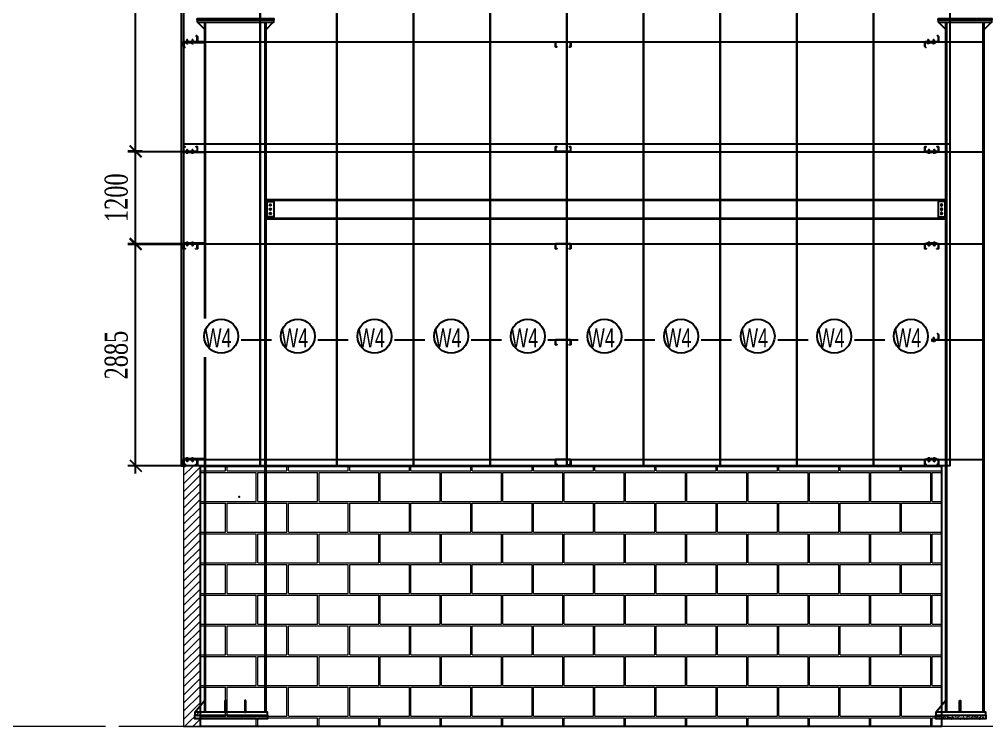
# Model space of a CAD drawing. Header units: inches. Extents: x 315041 to 662841, y -45540 to -35018.
# Drawn here: x 332056.2 to 332182.4, y -38595.2 to -38502.9 of the extents above; entities that cross this region are included whole.
import ezdxf

# ---------------------------------------------------------------- set-up
doc = ezdxf.new("R2010")
doc.units = ezdxf.units.IN
doc.header["$MEASUREMENT"] = 0
doc.linetypes.add('CENTER', pattern=[2, 1.25, -0.25, 0.25, -0.25])
doc.linetypes.add('CENTER2', pattern=[28.575, 19.05, -3.175, 3.175, -3.175])
for name, color, linetype in [('001-TRUC', 252, 'CENTER'), ('2', 2, 'Continuous'), ('251', 251, 'Continuous'), ('3', 3, 'Continuous'), ('5', 5, 'Continuous'), ('6', 6, 'Continuous'), ('7', 7, 'Continuous'), ('8', 8, 'Continuous'), ('9', 9, 'Continuous')]:
    doc.layers.add(name, color=color, linetype=linetype)
doc.layers.add('0_HATCH', color=252, linetype='Continuous', lineweight=9)
doc.styles.add('ST1', font='times.ttf', dxfattribs={"width": 0.7})
doc.styles.add('ST1H', font='vnshxh.shx', dxfattribs={"width": 0.7})
doc.dimstyles.new('100', dxfattribs={"dimtxt": 3, "dimasz": 1.5, "dimexe": 1, "dimexo": 0, "dimgap": 1, "dimtad": 1, "dimdec": 0, "dimlfac": 100, "dimzin": 0, "dimdsep": 46, "dimtxsty": 'ST1', "dimblk": 'OBLIQUE', "dimcen": 1, "dimdle": 1, "dimclrd": 8, "dimclre": 8, "dimclrt": 3, "dimadec": 0, "dimazin": 0, "dimtfac": 1, "dimtdec": 0, "dimtix": 1, "dimtmove": 1, "dimatfit": 3, "dimfxl": 0, "dimtfill": 1, "dimtolj": 1, "dimtzin": 0, "dimlwd": -1, "dimlwe": -1, "dimarcsym": 1})

# ---------------------------------------------------------------- blocks, each defined once
blk = doc.blocks.new('A$C2C995D6F')
at = {"layer": '7'}
for p, q in [((0.25, 0.13), (0, 0.13)), ((0.13, 0.25), (0.13, 0))]:
    blk.add_line(p, q, dxfattribs=at)
blk.add_circle((0.13, 0.13), 0.0917, dxfattribs=at)
blk = doc.blocks.new('A$C6A7930B6')
at = {"layer": '2'}
h = blk.add_hatch(dxfattribs=at)
h.set_pattern_fill('ANSI31', color=256, scale=0.125, angle=-90, style=0)
h.set_pattern_definition([(315, (3303.04439, 11524.56439), (0.011048543456, 0.011048543456), [])])
h.paths.add_polyline_path([(1.5, 1.19), (1.5, 0.62), (0.02, 0.62), (0.02, 0.12), (0.13, 0.01), (0.12, 0), (0, 0.12), (0, 0.63), (1.48, 0.63), (1.48, 1.18), (1.37, 1.29), (1.38, 1.3)])
at = {"layer": '251'}
h = blk.add_hatch(color=256, dxfattribs=at)
h.paths.add_polyline_path([(0.31, 0.67), (0.31, 0.67, 0.192582), (0.33, 0.68, 0.192582), (0.35, 0.67)])
h.paths.add_polyline_path([(0.4, 0.67, 0.192582), (0.42, 0.68, 0.192582), (0.44, 0.67)])
h = blk.add_hatch(color=256, dxfattribs=at)
h.paths.add_polyline_path([(0.31, 0.45), (0.31, 0.45, 0.192582), (0.33, 0.46, 0.192582), (0.35, 0.45)])
h.paths.add_polyline_path([(0.4, 0.45, 0.192582), (0.42, 0.46, 0.192582), (0.44, 0.45)])
h = blk.add_hatch(color=256, dxfattribs=at)
h.paths.add_polyline_path([(0.9, 0.67), (0.89, 0.67, 0.192582), (0.92, 0.68, 0.192582), (0.94, 0.67)])
h.paths.add_polyline_path([(0.98, 0.67, 0.192582), (1, 0.68, 0.192582), (1.02, 0.67)])
h = blk.add_hatch(color=256, dxfattribs=at)
h.paths.add_polyline_path([(0.9, 0.45), (0.89, 0.45, 0.192582), (0.92, 0.46, 0.192582), (0.94, 0.45)])
h.paths.add_polyline_path([(0.98, 0.45, 0.192582), (1, 0.46, 0.192582), (1.02, 0.45)])
at = {"layer": '9', "linetype": 'Continuous'}
h = blk.add_hatch(dxfattribs=at)
h.set_pattern_fill('ANSI31', color=250, scale=0.25, angle=-90, style=0)
h.set_pattern_definition([(315, (3302.900187, 11527.014995), (0.02209708691, 0.02209708691), [])])
h.paths.add_polyline_path([(2.29, 0.55), (2.29, 0.62), (0.13, 0.62), (0.13, 0.55)])
at = {"layer": '2'}
blk.add_lwpolyline([(1.5, 1.19), (1.5, 0.62), (0.02, 0.62), (0.02, 0.12), (0.13, 0.01), (0.12, 0), (0, 0.12), (0, 0.63), (1.48, 0.63), (1.48, 1.18), (1.37, 1.29), (1.38, 1.3)], close=True, dxfattribs=at)
at = {"layer": '5', "linetype": 'CENTER2', "ltscale": 0.2}
for p, q in [((0.38, 0.44), (0.38, 0.86)), ((0.96, 0.44), (0.96, 0.86))]:
    blk.add_line(p, q, dxfattribs=at)
at = {"layer": '6'}
blk.add_lwpolyline([(2.29, 0.55), (2.29, 0.62), (0.13, 0.62), (0.13, 0.55), (2.29, 0.55)], dxfattribs=at)
at = {"layer": '8'}
for p, q in [((0.29, 0.68), (0.29, 0.74)), ((0.29, 0.46), (0.29, 0.53)), ((0.44, 0.75), (0.31, 0.75)), ((0.44, 0.67), (0.31, 0.67)), ((0.44, 0.55), (0.31, 0.55)), ((0.44, 0.53), (0.31, 0.53)), ((0.44, 0.45), (0.31, 0.45)), ((0.34, 0.83), (0.33, 0.82)), ((0.33, 0.82), (0.34, 0.82)), ((0.34, 0.77), (0.33, 0.76)), ((0.33, 0.76), (0.33, 0.75)), ((0.33, 0.68), (0.33, 0.74)), ((0.33, 0.68), (0.33, 0.74)), ((0.33, 0.63), (0.33, 0.55)), ((0.33, 0.46), (0.33, 0.53)), ((0.33, 0.46), (0.33, 0.53)), ((0.42, 0.84), (0.34, 0.84)), ((0.34, 0.83), (0.34, 0.84)), ((0.34, 0.83), (0.38, 0.83)), ((0.35, 0.76), (0.42, 0.77)), ((0.43, 0.76), (0.35, 0.76)), ((0.38, 0.84), (0.38, 0.83)), ((0.38, 0.83), (0.38, 0.84)), ((0.42, 0.84), (0.42, 0.83)), ((0.42, 0.83), (0.42, 0.83)), ((0.42, 0.78), (0.43, 0.77)), ((0.42, 0.77), (0.43, 0.76)), ((0.43, 0.77), (0.42, 0.77)), ((0.42, 0.68), (0.42, 0.74)), ((0.42, 0.46), (0.42, 0.53)), ((0.43, 0.76), (0.43, 0.75)), ((0.43, 0.63), (0.43, 0.55)), ((0.46, 0.68), (0.46, 0.74)), ((0.46, 0.46), (0.46, 0.53)), ((0.87, 0.68), (0.87, 0.74)), ((0.87, 0.46), (0.87, 0.53)), ((1.02, 0.75), (0.89, 0.75)), ((1.02, 0.53), (0.89, 0.53)), ((1.02, 0.67), (0.9, 0.67)), ((1.02, 0.55), (0.9, 0.55)), ((1.02, 0.45), (0.9, 0.45)), ((0.92, 0.83), (0.91, 0.82)), ((0.91, 0.82), (0.92, 0.82)), ((0.92, 0.77), (0.91, 0.76)), ((0.91, 0.76), (0.91, 0.75)), ((0.91, 0.63), (0.91, 0.55)), ((1, 0.84), (0.92, 0.84)), ((0.92, 0.83), (0.92, 0.84)), ((0.92, 0.83), (0.96, 0.83)), ((0.92, 0.68), (0.92, 0.74)), ((0.92, 0.68), (0.92, 0.74)), ((0.92, 0.46), (0.92, 0.53)), ((0.92, 0.46), (0.92, 0.53)), ((0.93, 0.76), (1, 0.77)), ((1.01, 0.76), (0.93, 0.76)), ((0.96, 0.84), (0.96, 0.83)), ((0.96, 0.83), (0.96, 0.84)), ((1, 0.84), (1, 0.83)), ((1, 0.83), (1, 0.83)), ((1, 0.78), (1.01, 0.77)), ((1, 0.77), (1.01, 0.76)), ((1.01, 0.77), (1, 0.77)), ((1, 0.68), (1, 0.74)), ((1, 0.46), (1, 0.53)), ((1.01, 0.76), (1.01, 0.75)), ((1.01, 0.63), (1.01, 0.55)), ((1.05, 0.68), (1.05, 0.74)), ((1.05, 0.46), (1.05, 0.53))]:
    blk.add_line(p, q, dxfattribs=at)
for points in [[(0.28, 0.65), (0.28, 0.67), (0.47, 0.67), (0.47, 0.65)], [(0.28, 0.53), (0.28, 0.55), (0.47, 0.55), (0.47, 0.53)], [(0.34, 0.82), (0.33, 0.81), (0.34, 0.8), (0.42, 0.81), (0.43, 0.82), (0.42, 0.83)], [(0.34, 0.8), (0.33, 0.79), (0.34, 0.79), (0.42, 0.8), (0.43, 0.8), (0.42, 0.81)], [(0.34, 0.79), (0.33, 0.78), (0.34, 0.77), (0.42, 0.78), (0.43, 0.79), (0.42, 0.8)], [(0.86, 0.65), (0.86, 0.67), (1.06, 0.67), (1.06, 0.65)], [(0.86, 0.53), (0.86, 0.55), (1.06, 0.55), (1.06, 0.53)], [(0.92, 0.82), (0.91, 0.81), (0.92, 0.8), (1, 0.81), (1.01, 0.82), (1, 0.83)], [(0.92, 0.8), (0.91, 0.79), (0.92, 0.79), (1, 0.8), (1.01, 0.8), (1, 0.81)], [(0.92, 0.79), (0.91, 0.78), (0.92, 0.77), (1, 0.78), (1.01, 0.79), (1, 0.8)]]:
    blk.add_lwpolyline(points, close=True, dxfattribs=at)
for centre, start, end in [((0.31, 0.72), 46.3972, 133.6028), ((0.31, 0.7), 226.3972, 313.6028), ((0.31, 0.5), 46.3972, 133.6028), ((0.31, 0.49), 226.3972, 313.6028), ((0.35, 0.72), 90, 133.6028), ((0.35, 0.7), 226.3972, 270), ((0.35, 0.5), 90, 133.6028), ((0.35, 0.49), 226.3972, 270), ((0.4, 0.72), 46.3972, 90), ((0.4, 0.7), 270, 313.6028), ((0.4, 0.5), 46.3972, 90), ((0.4, 0.49), 270, 313.6028), ((0.44, 0.72), 46.3972, 133.6028), ((0.44, 0.7), 226.3972, 313.6028), ((0.44, 0.5), 46.3972, 133.6028), ((0.44, 0.49), 226.3972, 313.6028), ((0.89, 0.72), 46.3972, 133.6028), ((0.89, 0.7), 226.3972, 313.6028), ((0.89, 0.5), 46.3972, 133.6028), ((0.89, 0.49), 226.3972, 313.6028), ((0.94, 0.72), 90, 133.6028), ((0.94, 0.7), 226.3972, 270), ((0.94, 0.5), 90, 133.6028), ((0.94, 0.49), 226.3972, 270), ((0.98, 0.72), 46.3972, 90), ((0.98, 0.7), 270, 313.6028), ((0.98, 0.5), 46.3972, 90), ((0.98, 0.49), 270, 313.6028), ((1.02, 0.72), 46.3972, 133.6028), ((1.02, 0.7), 226.3972, 313.6028), ((1.02, 0.5), 46.3972, 133.6028), ((1.02, 0.49), 226.3972, 313.6028)]:
    blk.add_arc(centre, 0.0314, start, end, dxfattribs=at)
blk = doc.blocks.new('*U148')
at = {"layer": '251'}
h = blk.add_hatch(color=256, dxfattribs=at)
h.paths.add_polyline_path([(-0.053, -0.04), (-0.053, -0.043, -0.192582), (-0.048, -0.029, -0.192582), (-0.053, -0.014)])
h.paths.add_polyline_path([(-0.053, 0.014, -0.192582), (-0.048, 0.029, -0.192582), (-0.053, 0.043)])
h = blk.add_hatch(color=256, dxfattribs=at)
h.paths.add_polyline_path([(0.067, -0.04), (0.067, -0.043, -0.192582), (0.073, -0.029, -0.192582), (0.067, -0.014)])
h.paths.add_polyline_path([(0.067, 0.014, -0.192582), (0.073, 0.029, -0.192582), (0.067, 0.043)])
at = {"layer": '5', "linetype": 'CENTER2', "ltscale": 0.2}
blk.add_line((-0.077, 0), (0.206, 0), dxfattribs=at)
at = {"layer": '8'}
for p, q in [((-0.053, 0.04), (-0.053, -0.04)), ((-0.048, 0.058), (-0.006, 0.058)), ((-0.048, 0.029), (-0.006, 0.029)), ((0, 0.043), (0, -0.043)), ((0.056, 0.033), (0, 0.033)), ((0.056, -0.066), (0.056, 0.066)), ((0.056, 0.066), (0.067, 0.066)), ((0.067, -0.066), (0.067, 0.066)), ((0.067, 0.04), (0.067, -0.04)), ((0.073, 0.058), (0.115, 0.058)), ((0.073, 0.029), (0.115, 0.029)), ((0.12, 0.043), (0.12, -0.043)), ((0.128, 0.033), (0.12, 0.033)), ((0.132, 0.027), (0.128, 0.033)), ((0.128, 0.033), (0.128, -0.017)), ((0.128, -0.017), (0.132, 0.027)), ((0.138, 0.033), (0.132, 0.027)), ((0.142, 0.027), (0.138, 0.033)), ((0.175, 0.03), (0.172, 0.027)), ((0.18, 0.027), (0.175, 0.03)), ((0.177, -0.027), (0.178, 0)), ((0.18, 0), (0.178, 0)), ((0.178, 0), (0.18, 0)), ((0.18, 0.027), (0.18, -0.027)), ((-0.048, -0.029), (-0.006, -0.029)), ((-0.048, -0.029), (-0.006, -0.029)), ((-0.048, -0.058), (-0.006, -0.058)), ((0.056, -0.033), (0, -0.033)), ((0.056, -0.066), (0.067, -0.066)), ((0.073, -0.029), (0.115, -0.029)), ((0.073, -0.029), (0.115, -0.029)), ((0.073, -0.058), (0.115, -0.058)), ((0.131, -0.033), (0.12, -0.033)), ((0.137, -0.027), (0.131, -0.033)), ((0.171, -0.033), (0.167, -0.027)), ((0.177, -0.027), (0.171, -0.033)), ((0.177, -0.027), (0.18, -0.027))]:
    blk.add_line(p, q, dxfattribs=at)
for points in [[(0.147, -0.027), (0.141, -0.033), (0.137, -0.027), (0.142, 0.027), (0.148, 0.033), (0.152, 0.027)], [(0.157, -0.027), (0.151, -0.033), (0.147, -0.027), (0.152, 0.027), (0.158, 0.033), (0.162, 0.027)], [(0.167, -0.027), (0.161, -0.033), (0.157, -0.027), (0.162, 0.027), (0.168, 0.033), (0.172, 0.027)]]:
    blk.add_lwpolyline(points, close=True, dxfattribs=at)
for centre, start, end in [((-0.032, 0.043), 136.39718, 223.60282), ((-0.032, 0.014), 136.39718, 180), ((-0.021, 0.043), 316.39718, 43.60282), ((-0.021, 0.014), 0, 43.60282), ((0.088, 0.043), 136.39718, 223.60282), ((0.088, 0.014), 136.39718, 180), ((0.099, 0.043), 316.39718, 43.60282), ((0.099, 0.014), 0, 43.60282), ((-0.032, -0.014), 180, 223.60282), ((-0.032, -0.043), 136.39718, 223.60282), ((-0.021, -0.014), 316.39718, 0), ((-0.021, -0.043), 316.39718, 43.60282), ((0.088, -0.014), 180, 223.60282), ((0.088, -0.043), 136.39718, 223.60282), ((0.099, -0.014), 316.39718, 0), ((0.099, -0.043), 316.39718, 43.60282)]:
    blk.add_arc(centre, 0.0209, start, end, dxfattribs=at)
blk = doc.blocks.new('*U149')
at = {"layer": '251'}
h = blk.add_hatch(color=256, dxfattribs=at)
h.paths.add_polyline_path([(-0.053, -0.04), (-0.053, -0.043, -0.192582), (-0.048, -0.029, -0.192582), (-0.053, -0.014)])
h.paths.add_polyline_path([(-0.053, 0.014, -0.192582), (-0.048, 0.029, -0.192582), (-0.053, 0.043)])
h = blk.add_hatch(color=256, dxfattribs=at)
h.paths.add_polyline_path([(0.067, -0.04), (0.067, -0.043, -0.192582), (0.073, -0.029, -0.192582), (0.067, -0.014)])
h.paths.add_polyline_path([(0.067, 0.014, -0.192582), (0.073, 0.029, -0.192582), (0.067, 0.043)])
at = {"layer": '5', "linetype": 'CENTER2', "ltscale": 0.2}
blk.add_line((-0.077, 0), (0.206, 0), dxfattribs=at)
at = {"layer": '8'}
for p, q in [((-0.053, 0.04), (-0.053, -0.04)), ((-0.048, 0.058), (-0.006, 0.058)), ((-0.048, 0.029), (-0.006, 0.029)), ((0, 0.043), (0, -0.043)), ((0.056, 0.033), (0, 0.033)), ((0.056, -0.066), (0.056, 0.066)), ((0.056, 0.066), (0.067, 0.066)), ((0.067, -0.066), (0.067, 0.066)), ((0.067, 0.04), (0.067, -0.04)), ((0.073, 0.058), (0.115, 0.058)), ((0.073, 0.029), (0.115, 0.029)), ((0.12, 0.043), (0.12, -0.043)), ((0.128, 0.033), (0.12, 0.033)), ((0.132, 0.027), (0.128, 0.033)), ((0.128, 0.033), (0.128, -0.017)), ((0.128, -0.017), (0.132, 0.027)), ((0.138, 0.033), (0.132, 0.027)), ((0.142, 0.027), (0.138, 0.033)), ((0.175, 0.03), (0.172, 0.027)), ((0.18, 0.027), (0.175, 0.03)), ((0.177, -0.027), (0.178, 0)), ((0.18, 0), (0.178, 0)), ((0.178, 0), (0.18, 0)), ((0.18, 0.027), (0.18, -0.027)), ((-0.048, -0.029), (-0.006, -0.029)), ((-0.048, -0.029), (-0.006, -0.029)), ((-0.048, -0.058), (-0.006, -0.058)), ((0.056, -0.033), (0, -0.033)), ((0.056, -0.066), (0.067, -0.066)), ((0.073, -0.029), (0.115, -0.029)), ((0.073, -0.029), (0.115, -0.029)), ((0.073, -0.058), (0.115, -0.058)), ((0.131, -0.033), (0.12, -0.033)), ((0.137, -0.027), (0.131, -0.033)), ((0.171, -0.033), (0.167, -0.027)), ((0.177, -0.027), (0.171, -0.033)), ((0.177, -0.027), (0.18, -0.027))]:
    blk.add_line(p, q, dxfattribs=at)
for points in [[(0.147, -0.027), (0.141, -0.033), (0.137, -0.027), (0.142, 0.027), (0.148, 0.033), (0.152, 0.027)], [(0.157, -0.027), (0.151, -0.033), (0.147, -0.027), (0.152, 0.027), (0.158, 0.033), (0.162, 0.027)], [(0.167, -0.027), (0.161, -0.033), (0.157, -0.027), (0.162, 0.027), (0.168, 0.033), (0.172, 0.027)]]:
    blk.add_lwpolyline(points, close=True, dxfattribs=at)
for centre, start, end in [((-0.032, 0.043), 136.39718, 223.60282), ((-0.032, 0.014), 136.39718, 180), ((-0.021, 0.043), 316.39718, 43.60282), ((-0.021, 0.014), 0, 43.60282), ((0.088, 0.043), 136.39718, 223.60282), ((0.088, 0.014), 136.39718, 180), ((0.099, 0.043), 316.39718, 43.60282), ((0.099, 0.014), 0, 43.60282), ((-0.032, -0.014), 180, 223.60282), ((-0.032, -0.043), 136.39718, 223.60282), ((-0.021, -0.014), 316.39718, 0), ((-0.021, -0.043), 316.39718, 43.60282), ((0.088, -0.014), 180, 223.60282), ((0.088, -0.043), 136.39718, 223.60282), ((0.099, -0.014), 316.39718, 0), ((0.099, -0.043), 316.39718, 43.60282)]:
    blk.add_arc(centre, 0.0209, start, end, dxfattribs=at)
blk = doc.blocks.new('A$C174458B3')
at = {"layer": '2'}
blk.add_lwpolyline([(1.33, 0.02), (1.48, 0.02), (1.48, 0.52), (0.02, 0.52), (0.02, 0.02), (0.17, 0.02), (0.17, 0), (0, 0), (0, 0.54), (1.5, 0.54), (1.5, 0), (1.33, 0), (1.33, 0.02)], dxfattribs=at)
at = {"layer": '5'}
blk.add_lwpolyline([(2.29, 0.54), (2.29, 0.61), (0.13, 0.61), (0.13, 0.54), (2.29, 0.54)], dxfattribs=at)
at = {"layer": '251', "color": 147, "xscale": 1.5, "yscale": 1.5, "zscale": 1.5, "rotation": 270}
for name, p in [('*U149', (0.38, 0.61)), ('*U148', (0.96, 0.61))]:
    blk.add_blockref(name, p, dxfattribs=at)
blk = doc.blocks.new('A$C2426415A')
at = {"layer": '2'}
h = blk.add_hatch(dxfattribs=at)
h.set_pattern_fill('ANSI31', color=256, scale=0.125, angle=-90, style=0)
h.set_pattern_definition([(315, (3303.044389, 11524.564393), (0.011048543456, 0.011048543456), [])])
h.paths.add_polyline_path([(1.5, 1.19), (1.5, 0.62), (0.02, 0.62), (0.02, 0.12), (0.13, 0.01), (0.12, 0), (0, 0.12), (0, 0.63), (1.48, 0.63), (1.48, 1.18), (1.37, 1.29), (1.38, 1.3)])
at = {"layer": '251'}
h = blk.add_hatch(color=256, dxfattribs=at)
h.paths.add_polyline_path([(0.31, 0.67), (0.31, 0.67, 0.192582), (0.33, 0.68, 0.192582), (0.35, 0.67)])
h.paths.add_polyline_path([(0.4, 0.67, 0.192582), (0.42, 0.68, 0.192582), (0.44, 0.67)])
h = blk.add_hatch(color=256, dxfattribs=at)
h.paths.add_polyline_path([(0.31, 0.45), (0.31, 0.45, 0.192582), (0.33, 0.46, 0.192582), (0.35, 0.45)])
h.paths.add_polyline_path([(0.4, 0.45, 0.192582), (0.42, 0.46, 0.192582), (0.44, 0.45)])
h = blk.add_hatch(color=256, dxfattribs=at)
h.paths.add_polyline_path([(0.9, 0.67), (0.89, 0.67, 0.192582), (0.92, 0.68, 0.192582), (0.94, 0.67)])
h.paths.add_polyline_path([(0.98, 0.67, 0.192582), (1, 0.68, 0.192582), (1.02, 0.67)])
h = blk.add_hatch(color=256, dxfattribs=at)
h.paths.add_polyline_path([(0.9, 0.45), (0.89, 0.45, 0.192582), (0.92, 0.46, 0.192582), (0.94, 0.45)])
h.paths.add_polyline_path([(0.98, 0.45, 0.192582), (1, 0.46, 0.192582), (1.02, 0.45)])
at = {"layer": '9', "linetype": 'Continuous'}
h = blk.add_hatch(dxfattribs=at)
h.set_pattern_fill('ANSI31', color=250, scale=0.25, angle=-90, style=0)
h.set_pattern_definition([(315, (3302.900186, 11527.014998), (0.02209708691, 0.02209708691), [])])
h.paths.add_polyline_path([(1.21, 0.55), (1.21, 0.62), (0.13, 0.62), (0.13, 0.55)])
at = {"layer": '2'}
blk.add_lwpolyline([(1.5, 1.19), (1.5, 0.62), (0.02, 0.62), (0.02, 0.12), (0.13, 0.01), (0.12, 0), (0, 0.12), (0, 0.63), (1.48, 0.63), (1.48, 1.18), (1.37, 1.29), (1.38, 1.3)], close=True, dxfattribs=at)
at = {"layer": '5', "linetype": 'CENTER2', "ltscale": 0.2}
for p, q in [((0.38, 0.44), (0.38, 0.86)), ((0.96, 0.44), (0.96, 0.86))]:
    blk.add_line(p, q, dxfattribs=at)
at = {"layer": '6'}
blk.add_lwpolyline([(1.21, 0.55), (1.21, 0.62), (0.13, 0.62), (0.13, 0.55), (1.21, 0.55)], dxfattribs=at)
at = {"layer": '8'}
for p, q in [((0.29, 0.68), (0.29, 0.74)), ((0.29, 0.46), (0.29, 0.53)), ((0.44, 0.75), (0.31, 0.75)), ((0.44, 0.67), (0.31, 0.67)), ((0.44, 0.55), (0.31, 0.55)), ((0.44, 0.53), (0.31, 0.53)), ((0.44, 0.45), (0.31, 0.45)), ((0.34, 0.83), (0.33, 0.82)), ((0.33, 0.82), (0.34, 0.82)), ((0.34, 0.77), (0.33, 0.76)), ((0.33, 0.76), (0.33, 0.75)), ((0.33, 0.68), (0.33, 0.74)), ((0.33, 0.68), (0.33, 0.74)), ((0.33, 0.63), (0.33, 0.55)), ((0.33, 0.46), (0.33, 0.53)), ((0.33, 0.46), (0.33, 0.53)), ((0.42, 0.84), (0.34, 0.84)), ((0.34, 0.83), (0.34, 0.84)), ((0.34, 0.83), (0.38, 0.83)), ((0.35, 0.76), (0.42, 0.77)), ((0.43, 0.76), (0.35, 0.76)), ((0.38, 0.84), (0.38, 0.83)), ((0.38, 0.83), (0.38, 0.84)), ((0.42, 0.84), (0.42, 0.83)), ((0.42, 0.83), (0.42, 0.83)), ((0.42, 0.78), (0.43, 0.77)), ((0.42, 0.77), (0.43, 0.76)), ((0.43, 0.77), (0.42, 0.77)), ((0.42, 0.68), (0.42, 0.74)), ((0.42, 0.46), (0.42, 0.53)), ((0.43, 0.76), (0.43, 0.75)), ((0.43, 0.63), (0.43, 0.55)), ((0.46, 0.68), (0.46, 0.74)), ((0.46, 0.46), (0.46, 0.53)), ((0.87, 0.68), (0.87, 0.74)), ((0.87, 0.46), (0.87, 0.53)), ((1.02, 0.75), (0.89, 0.75)), ((1.02, 0.53), (0.89, 0.53)), ((1.02, 0.67), (0.9, 0.67)), ((1.02, 0.55), (0.9, 0.55)), ((1.02, 0.45), (0.9, 0.45)), ((0.92, 0.83), (0.91, 0.82)), ((0.91, 0.82), (0.92, 0.82)), ((0.92, 0.77), (0.91, 0.76)), ((0.91, 0.76), (0.91, 0.75)), ((0.91, 0.63), (0.91, 0.55)), ((1, 0.84), (0.92, 0.84)), ((0.92, 0.83), (0.92, 0.84)), ((0.92, 0.83), (0.96, 0.83)), ((0.92, 0.68), (0.92, 0.74)), ((0.92, 0.68), (0.92, 0.74)), ((0.92, 0.46), (0.92, 0.53)), ((0.92, 0.46), (0.92, 0.53)), ((0.93, 0.76), (1, 0.77)), ((1.01, 0.76), (0.93, 0.76)), ((0.96, 0.84), (0.96, 0.83)), ((0.96, 0.83), (0.96, 0.84)), ((1, 0.84), (1, 0.83)), ((1, 0.83), (1, 0.83)), ((1, 0.78), (1.01, 0.77)), ((1, 0.77), (1.01, 0.76)), ((1.01, 0.77), (1, 0.77)), ((1, 0.68), (1, 0.74)), ((1, 0.46), (1, 0.53)), ((1.01, 0.76), (1.01, 0.75)), ((1.01, 0.63), (1.01, 0.55)), ((1.05, 0.68), (1.05, 0.74)), ((1.05, 0.46), (1.05, 0.53))]:
    blk.add_line(p, q, dxfattribs=at)
for points in [[(0.28, 0.65), (0.28, 0.67), (0.47, 0.67), (0.47, 0.65)], [(0.28, 0.53), (0.28, 0.55), (0.47, 0.55), (0.47, 0.53)], [(0.34, 0.82), (0.33, 0.81), (0.34, 0.8), (0.42, 0.81), (0.43, 0.82), (0.42, 0.83)], [(0.34, 0.8), (0.33, 0.79), (0.34, 0.79), (0.42, 0.8), (0.43, 0.8), (0.42, 0.81)], [(0.34, 0.79), (0.33, 0.78), (0.34, 0.77), (0.42, 0.78), (0.43, 0.79), (0.42, 0.8)], [(0.86, 0.65), (0.86, 0.67), (1.06, 0.67), (1.06, 0.65)], [(0.86, 0.53), (0.86, 0.55), (1.06, 0.55), (1.06, 0.53)], [(0.92, 0.82), (0.91, 0.81), (0.92, 0.8), (1, 0.81), (1.01, 0.82), (1, 0.83)], [(0.92, 0.8), (0.91, 0.79), (0.92, 0.79), (1, 0.8), (1.01, 0.8), (1, 0.81)], [(0.92, 0.79), (0.91, 0.78), (0.92, 0.77), (1, 0.78), (1.01, 0.79), (1, 0.8)]]:
    blk.add_lwpolyline(points, close=True, dxfattribs=at)
for centre, start, end in [((0.31, 0.72), 46.3972, 133.6028), ((0.31, 0.7), 226.3972, 313.6028), ((0.31, 0.5), 46.3972, 133.6028), ((0.31, 0.49), 226.3972, 313.6028), ((0.35, 0.72), 90, 133.6028), ((0.35, 0.7), 226.3972, 270), ((0.35, 0.5), 90, 133.6028), ((0.35, 0.49), 226.3972, 270), ((0.4, 0.72), 46.3972, 90), ((0.4, 0.7), 270, 313.6028), ((0.4, 0.5), 46.3972, 90), ((0.4, 0.49), 270, 313.6028), ((0.44, 0.72), 46.3972, 133.6028), ((0.44, 0.7), 226.3972, 313.6028), ((0.44, 0.5), 46.3972, 133.6028), ((0.44, 0.49), 226.3972, 313.6028), ((0.89, 0.72), 46.3972, 133.6028), ((0.89, 0.7), 226.3972, 313.6028), ((0.89, 0.5), 46.3972, 133.6028), ((0.89, 0.49), 226.3972, 313.6028), ((0.94, 0.72), 90, 133.6028), ((0.94, 0.7), 226.3972, 270), ((0.94, 0.5), 90, 133.6028), ((0.94, 0.49), 226.3972, 270), ((0.98, 0.72), 46.3972, 90), ((0.98, 0.7), 270, 313.6028), ((0.98, 0.5), 46.3972, 90), ((0.98, 0.49), 270, 313.6028), ((1.02, 0.72), 46.3972, 133.6028), ((1.02, 0.7), 226.3972, 313.6028), ((1.02, 0.5), 46.3972, 133.6028), ((1.02, 0.49), 226.3972, 313.6028)]:
    blk.add_arc(centre, 0.0314, start, end, dxfattribs=at)
blk = doc.blocks.new('*U164')
at = {"layer": '251'}
h = blk.add_hatch(color=256, dxfattribs=at)
h.paths.add_polyline_path([(-0.053, -0.04), (-0.053, -0.043, -0.192582), (-0.048, -0.029, -0.192582), (-0.053, -0.014)])
h.paths.add_polyline_path([(-0.053, 0.014, -0.192582), (-0.048, 0.029, -0.192582), (-0.053, 0.043)])
h = blk.add_hatch(color=256, dxfattribs=at)
h.paths.add_polyline_path([(0.067, -0.04), (0.067, -0.043, -0.192582), (0.073, -0.029, -0.192582), (0.067, -0.014)])
h.paths.add_polyline_path([(0.067, 0.014, -0.192582), (0.073, 0.029, -0.192582), (0.067, 0.043)])
at = {"layer": '5', "linetype": 'CENTER2', "ltscale": 0.2}
blk.add_line((-0.077, 0), (0.206, 0), dxfattribs=at)
at = {"layer": '8'}
for p, q in [((-0.053, 0.04), (-0.053, -0.04)), ((-0.048, 0.058), (-0.006, 0.058)), ((-0.048, 0.029), (-0.006, 0.029)), ((0, 0.043), (0, -0.043)), ((0.056, 0.033), (0, 0.033)), ((0.056, -0.066), (0.056, 0.066)), ((0.056, 0.066), (0.067, 0.066)), ((0.067, -0.066), (0.067, 0.066)), ((0.067, 0.04), (0.067, -0.04)), ((0.073, 0.058), (0.115, 0.058)), ((0.073, 0.029), (0.115, 0.029)), ((0.12, 0.043), (0.12, -0.043)), ((0.128, 0.033), (0.12, 0.033)), ((0.132, 0.027), (0.128, 0.033)), ((0.128, 0.033), (0.128, -0.017)), ((0.128, -0.017), (0.132, 0.027)), ((0.138, 0.033), (0.132, 0.027)), ((0.142, 0.027), (0.138, 0.033)), ((0.175, 0.03), (0.172, 0.027)), ((0.18, 0.027), (0.175, 0.03)), ((0.177, -0.027), (0.178, 0)), ((0.18, 0), (0.178, 0)), ((0.178, 0), (0.18, 0)), ((0.18, 0.027), (0.18, -0.027)), ((-0.048, -0.029), (-0.006, -0.029)), ((-0.048, -0.029), (-0.006, -0.029)), ((-0.048, -0.058), (-0.006, -0.058)), ((0.056, -0.033), (0, -0.033)), ((0.056, -0.066), (0.067, -0.066)), ((0.073, -0.029), (0.115, -0.029)), ((0.073, -0.029), (0.115, -0.029)), ((0.073, -0.058), (0.115, -0.058)), ((0.131, -0.033), (0.12, -0.033)), ((0.137, -0.027), (0.131, -0.033)), ((0.171, -0.033), (0.167, -0.027)), ((0.177, -0.027), (0.171, -0.033)), ((0.177, -0.027), (0.18, -0.027))]:
    blk.add_line(p, q, dxfattribs=at)
for points in [[(0.147, -0.027), (0.141, -0.033), (0.137, -0.027), (0.142, 0.027), (0.148, 0.033), (0.152, 0.027)], [(0.157, -0.027), (0.151, -0.033), (0.147, -0.027), (0.152, 0.027), (0.158, 0.033), (0.162, 0.027)], [(0.167, -0.027), (0.161, -0.033), (0.157, -0.027), (0.162, 0.027), (0.168, 0.033), (0.172, 0.027)]]:
    blk.add_lwpolyline(points, close=True, dxfattribs=at)
for centre, start, end in [((-0.032, 0.043), 136.39718, 223.60282), ((-0.032, 0.014), 136.39718, 180), ((-0.021, 0.043), 316.39718, 43.60282), ((-0.021, 0.014), 0, 43.60282), ((0.088, 0.043), 136.39718, 223.60282), ((0.088, 0.014), 136.39718, 180), ((0.099, 0.043), 316.39718, 43.60282), ((0.099, 0.014), 0, 43.60282), ((-0.032, -0.014), 180, 223.60282), ((-0.032, -0.043), 136.39718, 223.60282), ((-0.021, -0.014), 316.39718, 0), ((-0.021, -0.043), 316.39718, 43.60282), ((0.088, -0.014), 180, 223.60282), ((0.088, -0.043), 136.39718, 223.60282), ((0.099, -0.014), 316.39718, 0), ((0.099, -0.043), 316.39718, 43.60282)]:
    blk.add_arc(centre, 0.0209, start, end, dxfattribs=at)
blk = doc.blocks.new('*U165')
at = {"layer": '251'}
h = blk.add_hatch(color=256, dxfattribs=at)
h.paths.add_polyline_path([(-0.053, -0.04), (-0.053, -0.043, -0.192582), (-0.048, -0.029, -0.192582), (-0.053, -0.014)])
h.paths.add_polyline_path([(-0.053, 0.014, -0.192582), (-0.048, 0.029, -0.192582), (-0.053, 0.043)])
h = blk.add_hatch(color=256, dxfattribs=at)
h.paths.add_polyline_path([(0.067, -0.04), (0.067, -0.043, -0.192582), (0.073, -0.029, -0.192582), (0.067, -0.014)])
h.paths.add_polyline_path([(0.067, 0.014, -0.192582), (0.073, 0.029, -0.192582), (0.067, 0.043)])
at = {"layer": '5', "linetype": 'CENTER2', "ltscale": 0.2}
blk.add_line((-0.077, 0), (0.206, 0), dxfattribs=at)
at = {"layer": '8'}
for p, q in [((-0.053, 0.04), (-0.053, -0.04)), ((-0.048, 0.058), (-0.006, 0.058)), ((-0.048, 0.029), (-0.006, 0.029)), ((0, 0.043), (0, -0.043)), ((0.056, 0.033), (0, 0.033)), ((0.056, -0.066), (0.056, 0.066)), ((0.056, 0.066), (0.067, 0.066)), ((0.067, -0.066), (0.067, 0.066)), ((0.067, 0.04), (0.067, -0.04)), ((0.073, 0.058), (0.115, 0.058)), ((0.073, 0.029), (0.115, 0.029)), ((0.12, 0.043), (0.12, -0.043)), ((0.128, 0.033), (0.12, 0.033)), ((0.132, 0.027), (0.128, 0.033)), ((0.128, 0.033), (0.128, -0.017)), ((0.128, -0.017), (0.132, 0.027)), ((0.138, 0.033), (0.132, 0.027)), ((0.142, 0.027), (0.138, 0.033)), ((0.175, 0.03), (0.172, 0.027)), ((0.18, 0.027), (0.175, 0.03)), ((0.177, -0.027), (0.178, 0)), ((0.18, 0), (0.178, 0)), ((0.178, 0), (0.18, 0)), ((0.18, 0.027), (0.18, -0.027)), ((-0.048, -0.029), (-0.006, -0.029)), ((-0.048, -0.029), (-0.006, -0.029)), ((-0.048, -0.058), (-0.006, -0.058)), ((0.056, -0.033), (0, -0.033)), ((0.056, -0.066), (0.067, -0.066)), ((0.073, -0.029), (0.115, -0.029)), ((0.073, -0.029), (0.115, -0.029)), ((0.073, -0.058), (0.115, -0.058)), ((0.131, -0.033), (0.12, -0.033)), ((0.137, -0.027), (0.131, -0.033)), ((0.171, -0.033), (0.167, -0.027)), ((0.177, -0.027), (0.171, -0.033)), ((0.177, -0.027), (0.18, -0.027))]:
    blk.add_line(p, q, dxfattribs=at)
for points in [[(0.147, -0.027), (0.141, -0.033), (0.137, -0.027), (0.142, 0.027), (0.148, 0.033), (0.152, 0.027)], [(0.157, -0.027), (0.151, -0.033), (0.147, -0.027), (0.152, 0.027), (0.158, 0.033), (0.162, 0.027)], [(0.167, -0.027), (0.161, -0.033), (0.157, -0.027), (0.162, 0.027), (0.168, 0.033), (0.172, 0.027)]]:
    blk.add_lwpolyline(points, close=True, dxfattribs=at)
for centre, start, end in [((-0.032, 0.043), 136.39718, 223.60282), ((-0.032, 0.014), 136.39718, 180), ((-0.021, 0.043), 316.39718, 43.60282), ((-0.021, 0.014), 0, 43.60282), ((0.088, 0.043), 136.39718, 223.60282), ((0.088, 0.014), 136.39718, 180), ((0.099, 0.043), 316.39718, 43.60282), ((0.099, 0.014), 0, 43.60282), ((-0.032, -0.014), 180, 223.60282), ((-0.032, -0.043), 136.39718, 223.60282), ((-0.021, -0.014), 316.39718, 0), ((-0.021, -0.043), 316.39718, 43.60282), ((0.088, -0.014), 180, 223.60282), ((0.088, -0.043), 136.39718, 223.60282), ((0.099, -0.014), 316.39718, 0), ((0.099, -0.043), 316.39718, 43.60282)]:
    blk.add_arc(centre, 0.0209, start, end, dxfattribs=at)
blk = doc.blocks.new('A$C3DCF6A79')
at = {"layer": '2'}
blk.add_lwpolyline([(1.33, 0.71), (1.48, 0.71), (1.48, 0.2), (0.02, 0.2), (0.02, 0.71), (0.17, 0.71), (0.17, 0.72), (0, 0.72), (0, 0.18), (1.5, 0.18), (1.5, 0.72), (1.33, 0.72), (1.33, 0.71)], dxfattribs=at)
at = {"layer": '5'}
blk.add_lwpolyline([(1.29, 0.18), (1.29, 0.12), (0.21, 0.12), (0.21, 0.18), (1.04, 0.18)], dxfattribs=at)
at = {"layer": '251', "color": 147, "xscale": -1.5, "yscale": 1.5, "zscale": 1.5, "rotation": 270}
for name, p in [('*U165', (0.46, 0.12)), ('*U164', (1.04, 0.12))]:
    blk.add_blockref(name, p, dxfattribs=at)
blk = doc.blocks.new('A$C4DC60D06')
at = {"layer": '0_HATCH'}
h = blk.add_hatch(dxfattribs=at)
h.set_pattern_fill('ANSI31', color=9, scale=6)
h.set_pattern_definition([(45, (-6251.39916, 7304.0733), (-0.530330086, 0.530330086), [])])
h.paths.add_polyline_path([(82.048, 77.933), (79.848, 77.933), (79.848, 43.933), (82.048, 43.933)])
h = blk.add_hatch(dxfattribs=at)
h.set_pattern_fill('AR-B816C,_O', color=9, scale=0.5)
h.set_pattern_definition([(0, (-333612.7193, 39297.986), (4, 4), [7.8125, -0.1875]), (0, (-333616.7193, 39298.1736), (4, 4), [7.8125, -0.1875]), (90, (-333612.7193, 39297.986), (-4, 4), [-4.1875, 3.8125]), (90, (-333612.9068, 39297.986), (-4, 4), [-4.1875, 3.8125])])
h.paths.add_polyline_path([(82.048, 77.933), (178.749, 77.933), (178.749, 43.933), (82.048, 43.933)])
at = {"layer": '8'}
h = blk.add_hatch(dxfattribs=at)
h.set_pattern_fill('AR-CONC', color=9, scale=0.05)
h.set_pattern_definition([(50, (-380.74433, 633.2246), (0.35863009, -0.03137607), [0.0375, -0.4125]), (355, (-380.74433, 633.2246), (-0.06937567, 0.37609607), [0.03, -0.33]), (100.451444, (-380.71445, 633.222), (0.28925442, 0.34472), [0.0318701, -0.35057106]), (46.1842, (-380.74433, 633.3246), (0.53362067, -0.08275964), [0.05625, -0.61875]), (96.635635, (-380.69986, 633.3177), (0.46733097, 0.4870593), [0.04780517, -0.52585688]), (351.18416, (-380.74433, 633.3246), (0.46733097, 0.4870593), [0.045, -0.495]), (21, (-380.69433, 633.2996), (0.29845353, -0.20130945), [0.0375, -0.4125]), (326, (-380.69433, 633.2996), (0.12165767, 0.36257502), [0.03, -0.33]), (71.451445, (-380.66946, 633.28283), (0.42011119, 0.16126558), [0.0318701, -0.35057106]), (37.5, (-380.74433, 633.22461), (0.006079928, 0.166446927), [0, -0.326, 0, -0.335, 0, -0.33125]), (7.5, (-380.74433, 633.22461), (0.13153477, 0.197205856), [0, -0.191, 0, -0.3185, 0, -0.12625]), (327.5, (-380.85583, 633.22461), (0.266911218, -0.011277436), [0, -0.125, 0, -0.39, 0, -0.5175]), (317.5, (-380.90583, 633.2246), (0.291593085, 0.05005249), [0, -0.1625, 0, -0.259, 0, -0.3675])])
h.paths.add_polyline_path([(81.298, 45.433), (90.798, 45.433), (90.798, 44.933), (81.298, 44.933)])
h = blk.add_hatch(dxfattribs=at)
h.set_pattern_fill('AR-CONC', color=9, scale=0.05)
h.set_pattern_definition([(50, (-284.0439, 633.2246), (0.35863009, -0.03137607), [0.0375, -0.4125]), (355, (-284.0439, 633.2246), (-0.06937567, 0.37609607), [0.03, -0.33]), (100.451444, (-284.014, 633.222), (0.28925442, 0.34472), [0.0318701, -0.35057106]), (46.1842, (-284.0439, 633.3246), (0.53362067, -0.08275964), [0.05625, -0.61875]), (96.635635, (-283.9994, 633.3177), (0.46733097, 0.4870593), [0.04780517, -0.52585688]), (351.18416, (-284.0439, 633.3246), (0.46733097, 0.4870593), [0.045, -0.495]), (21, (-283.9939, 633.2996), (0.29845353, -0.20130945), [0.0375, -0.4125]), (326, (-283.9939, 633.2996), (0.12165767, 0.36257502), [0.03, -0.33]), (71.451445, (-283.96902, 633.28283), (0.42011119, 0.16126558), [0.0318701, -0.35057106]), (37.5, (-284.04389, 633.22461), (0.006079928, 0.166446927), [0, -0.326, 0, -0.335, 0, -0.33125]), (7.5, (-284.0439, 633.22461), (0.13153477, 0.197205856), [0, -0.191, 0, -0.3185, 0, -0.12625]), (327.5, (-284.15539, 633.22461), (0.266911218, -0.011277436), [0, -0.125, 0, -0.39, 0, -0.5175]), (317.5, (-284.2054, 633.2246), (0.291593085, 0.05005249), [0, -0.1625, 0, -0.259, 0, -0.3675])])
h.paths.add_polyline_path([(177.999, 45.433), (184.499, 45.433), (184.499, 44.933), (177.999, 44.933)])
at = {"layer": '001-TRUC', "color": 9, "lineweight": 0, "ltscale": 10}
for p, q in [((284.669, 43.933), (0, 43.933)), ((548.888, 43.933), (27.368, 43.933))]:
    blk.add_line(p, q, dxfattribs=at)
at = {"layer": '0_HATCH', "color": 9}
blk.add_lwpolyline([(79.848, 43.933), (82.048, 43.933), (82.048, 77.933), (79.848, 77.933)], close=True, dxfattribs=at)
at = {"layer": '2', "color": 9}
for p, q in [((81.848, 133.267), (184.299, 133.267)), ((81.848, 118.934), (184.299, 118.934)), ((81.848, 106.934), (184.299, 106.934)), ((81.848, 94.403), (184.299, 94.403)), ((81.848, 78.785), (184.299, 78.785))]:
    blk.add_line(p, q, dxfattribs=at)
at = {"layer": '2', "color": 9, "ltscale": 0.015}
blk.add_line((81.832, 73.433), (81.848, 73.433), dxfattribs=at)
at = {"layer": '2', "color": 9, "ltscale": 50}
for points in [[(130.156, 132.637), (130.336, 132.637), (130.336, 133.247), (128.376, 133.247), (128.376, 132.637), (128.556, 132.637), (128.556, 132.617), (128.376, 132.617, -0.4142136), (128.356, 132.637), (128.356, 133.247, -0.4142136), (128.376, 133.267), (130.336, 133.267, -0.4142136), (130.356, 133.247), (130.356, 132.637, -0.4142136), (130.336, 132.617), (130.156, 132.617), (130.156, 132.637)], [(130.156, 119.564), (130.336, 119.564), (130.336, 118.954), (128.376, 118.954), (128.376, 119.564), (128.556, 119.564), (128.556, 119.584), (128.376, 119.584, 0.4142136), (128.356, 119.564), (128.356, 118.954, 0.4142136), (128.376, 118.934), (130.336, 118.934, 0.4142136), (130.356, 118.954), (130.356, 119.564, 0.4142136), (130.336, 119.584), (130.156, 119.584), (130.156, 119.564)], [(130.156, 106.304), (130.336, 106.304), (130.336, 106.914), (128.376, 106.914), (128.376, 106.304), (128.556, 106.304), (128.556, 106.284), (128.376, 106.284, -0.4142136), (128.356, 106.304), (128.356, 106.914, -0.4142136), (128.376, 106.934), (130.336, 106.934, -0.4142136), (130.356, 106.914), (130.356, 106.304, -0.4142136), (130.336, 106.284), (130.156, 106.284), (130.156, 106.304)], [(130.156, 93.773), (130.336, 93.773), (130.336, 94.383), (128.376, 94.383), (128.376, 93.773), (128.556, 93.773), (128.556, 93.753), (128.376, 93.753, -0.4142136), (128.356, 93.773), (128.356, 94.383, -0.4142136), (128.376, 94.403), (130.336, 94.403, -0.4142136), (130.356, 94.383), (130.356, 93.773, -0.4142136), (130.336, 93.753), (130.156, 93.753), (130.156, 93.773)], [(130.156, 78.155), (130.336, 78.155), (130.336, 78.765), (128.376, 78.765), (128.376, 78.155), (128.556, 78.155), (128.556, 78.135), (128.376, 78.135, -0.4142136), (128.356, 78.155), (128.356, 78.765, -0.4142136), (128.376, 78.785), (130.336, 78.785, -0.4142136), (130.356, 78.765), (130.356, 78.155, -0.4142136), (130.336, 78.135), (130.156, 78.135), (130.156, 78.155)]]:
    blk.add_lwpolyline(points, format="xyb", dxfattribs=at)
at = {"layer": '3', "color": 9}
blk.add_lwpolyline([(79.848, 77.933), (79.548, 77.933), (79.548, 338.933), (79.848, 338.933)], close=True, dxfattribs=at)
at = {"layer": '8', "color": 9}
for p, q in [((82.598, 134.883), (81.648, 135.833)), ((82.598, 45.833), (82.598, 135.833)), ((82.718, 45.833), (82.718, 135.833)), ((90.478, 45.833), (90.478, 135.833)), ((90.598, 45.833), (90.598, 135.833)), ((90.598, 134.883), (91.548, 135.833)), ((179.299, 134.883), (178.349, 135.833)), ((179.299, 45.833), (179.299, 135.833)), ((179.439, 45.833), (179.439, 135.833)), ((184.159, 45.833), (184.159, 135.833)), ((184.299, 45.833), (184.299, 135.833)), ((184.299, 134.883), (185.249, 135.833)), ((82.598, 47.333), (81.348, 45.833)), ((82.598, 45.833), (82.598, 47.083)), ((179.299, 47.333), (178.049, 45.833)), ((179.299, 45.833), (179.299, 47.083)), ((82.598, 45.833), (81.348, 45.833)), ((179.299, 45.833), (178.049, 45.833))]:
    blk.add_line(p, q, dxfattribs=at)
for points in [[(81.598, 136.333), (91.598, 136.333), (91.598, 136.083), (81.598, 136.083)], [(178.299, 136.333), (185.299, 136.333), (185.299, 136.083), (178.299, 136.083)], [(81.598, 135.833), (91.598, 135.833), (91.598, 136.083), (81.598, 136.083)], [(178.299, 135.833), (185.299, 135.833), (185.299, 136.083), (178.299, 136.083)], [(90.598, 112.433), (91.598, 112.433), (91.598, 110.433), (90.598, 110.433)], [(90.698, 110.183), (179.199, 110.183), (179.199, 112.683), (90.698, 112.683)], [(179.299, 112.433), (178.299, 112.433), (178.299, 110.433), (179.299, 110.433)], [(82.048, 77.933), (178.749, 77.933), (178.749, 43.933), (82.048, 43.933)], [(85.248, 47.333), (85.348, 47.333), (85.348, 45.833), (85.248, 45.833)], [(87.948, 47.333), (87.848, 47.333), (87.848, 45.833), (87.948, 45.833)], [(181.099, 47.333), (181.199, 47.333), (181.199, 45.833), (181.099, 45.833)], [(81.298, 45.433), (90.798, 45.433), (90.798, 45.833), (81.298, 45.833)], [(177.999, 45.433), (184.499, 45.433), (184.499, 45.833), (177.999, 45.833)], [(81.298, 45.433), (90.798, 45.433), (90.798, 44.933), (81.298, 44.933)], [(177.999, 45.433), (184.499, 45.433), (184.499, 44.933), (177.999, 44.933)]]:
    blk.add_lwpolyline(points, close=True, dxfattribs=at)
for points in [[(179.199, 112.583), (90.698, 112.583)], [(90.698, 110.283), (179.199, 110.283)]]:
    blk.add_lwpolyline(points, dxfattribs=at)
blk.add_point((87.098, 73.933), dxfattribs=at)
at = {"layer": '2', "color": 9, "xscale": 1.200000000011642, "yscale": 1.19999999999709, "zscale": 1.2}
for name, p in [('A$C6A7930B6', (79.848, 132.524)), ('A$C2426415A', (176.549, 132.524)), ('A$C3DCF6A79', (176.549, 118.714)), ('A$C174458B3', (79.848, 106.284)), ('A$C2426415A', (176.549, 93.66)), ('A$C174458B3', (79.848, 78.135))]:
    blk.add_blockref(name, p, dxfattribs=at)
at = {"layer": '2', "color": 9, "xscale": -1.200000000011642, "yscale": 1.19999999999709, "zscale": 1.2, "rotation": 180}
for name, p in [('A$C174458B3', (79.848, 119.584)), ('A$C3DCF6A79', (176.549, 107.153)), ('A$C3DCF6A79', (176.549, 79.004))]:
    blk.add_blockref(name, p, dxfattribs=at)
at = {"layer": '8', "color": 9, "yscale": 1.19999999999709, "zscale": 1.2}
for p, xscale in [((90.997, 111.832), 1.200000000011642), ((90.997, 111.282), 1.200000000011642), ((178.9, 111.832), -1.200000000011642), ((178.9, 111.282), -1.200000000011642), ((90.997, 110.732), 1.200000000011642), ((178.9, 110.732), -1.200000000011642)]:
    blk.add_blockref('A$C2C995D6F', p, dxfattribs=dict(at, xscale=xscale))
blk = doc.blocks.new('_Oblique')
at = {"color": 0, "linetype": 'ByBlock', "lineweight": -2}
blk.add_line((-0.5, -0.5), (0.5, 0.5), dxfattribs=at)
blk = doc.blocks.new('*D1073')
at = {"color": 8, "linetype": 'Continuous', "transparency": 16777216}
for p, q in [((332071.36, -38533.17), (332071.36, -38519.17)), ((332077.62, -38520.17), (332070.36, -38520.17)), ((332077.62, -38532.17), (332070.36, -38532.17))]:
    blk.add_line(p, q, dxfattribs=at)
at = {"layer": 'Defpoints', "color": 0, "transparency": 16777216}
for p in [(332071.36, -38520.17), (332077.62, -38520.17), (332077.62, -38532.17)]:
    blk.add_point(p, dxfattribs=at)
at = {"color": 8, "transparency": 16777216, "xscale": 1.5, "yscale": 1.5, "zscale": 1.5}
for p, rotation in [((332071.36, -38520.17), 90), ((332071.36, -38532.17), 270)]:
    blk.add_blockref('_Oblique', p, dxfattribs=dict(at, rotation=rotation))
at = {"color": 3, "transparency": 16777216, "insert": (332068.84, -38526.17), "char_height": 3, "attachment_point": 5, "rotation": 90, "style": 'ST1', "bg_fill": 3, "box_fill_scale": 1.25, "bg_fill_color": 256, "bg_fill_true_color": 13158600, "bg_fill_transparency": 0}
blk.add_mtext('\\A1;1200', dxfattribs=at)
blk = doc.blocks.new('*D1077')
at = {"color": 8, "linetype": 'Continuous', "transparency": 16777216}
for p, q in [((332071.36, -38562.13), (332071.36, -38531.27)), ((332077.62, -38532.27), (332070.36, -38532.27)), ((332077.62, -38561.13), (332070.36, -38561.13))]:
    blk.add_line(p, q, dxfattribs=at)
at = {"layer": 'Defpoints', "color": 0, "transparency": 16777216}
for p in [(332071.36, -38532.27), (332077.62, -38532.27), (332077.62, -38561.13)]:
    blk.add_point(p, dxfattribs=at)
at = {"color": 8, "transparency": 16777216, "xscale": 1.5, "yscale": 1.5, "zscale": 1.5}
for p, rotation in [((332071.36, -38532.27), 90), ((332071.36, -38561.13), 270)]:
    blk.add_blockref('_Oblique', p, dxfattribs=dict(at, rotation=rotation))
at = {"color": 6, "transparency": 16777216, "insert": (332068.84, -38546.7), "char_height": 3, "attachment_point": 5, "rotation": 90, "style": 'ST1', "bg_fill": 3, "box_fill_scale": 1.25, "bg_fill_color": 256, "bg_fill_true_color": 13158600, "bg_fill_transparency": 11620012}
blk.add_mtext('\\A1;2885', dxfattribs=at)
blk = doc.blocks.new('*D1078')
at = {"color": 8, "linetype": 'Continuous', "transparency": 16777216}
for p, q in [((332071.36, -38521.1), (332071.36, -38476.3)), ((332077.62, -38477.3), (332070.36, -38477.3)), ((332072.2, -38520.1), (332070.36, -38520.1))]:
    blk.add_line(p, q, dxfattribs=at)
at = {"layer": 'Defpoints', "color": 0, "transparency": 16777216}
for p in [(332071.36, -38477.3), (332077.62, -38477.3), (332072.2, -38520.1)]:
    blk.add_point(p, dxfattribs=at)
at = {"color": 8, "transparency": 16777216, "xscale": 1.5, "yscale": 1.5, "zscale": 1.5}
for p, rotation in [((332071.36, -38477.3), 90), ((332071.36, -38520.1), 270)]:
    blk.add_blockref('_Oblique', p, dxfattribs=dict(at, rotation=rotation))
at = {"color": 4, "transparency": 16777216, "insert": (332068.84, -38498.7), "char_height": 3, "attachment_point": 5, "rotation": 90, "style": 'ST1', "bg_fill": 3, "box_fill_scale": 1.25, "bg_fill_color": 256, "bg_fill_true_color": 13158600, "bg_fill_transparency": 11619496}
blk.add_mtext('\\A1;4280', dxfattribs=at)

msp = doc.modelspace()

# ---------------------------------------------------------------- block references
at = {"color": 8}
msp.add_blockref('A$C4DC60D06', (331997.7733, -38639.1085), dxfattribs=at)

# ---------------------------------------------------------------- next in the draw order: linework, layer by layer
at = {"color": 4}
for points in [[(332077.6214, -38520.1749), (332087.6214, -38520.1749), (332087.6214, -38464.1749), (332077.6214, -38464.1749)], [(332087.6214, -38520.1749), (332097.6214, -38520.1749), (332097.6214, -38464.1749), (332087.6214, -38464.1749)], [(332097.6214, -38520.1749), (332107.6214, -38520.1749), (332107.6214, -38464.1749), (332097.6214, -38464.1749)], [(332107.6214, -38520.1749), (332117.6214, -38520.1749), (332117.6214, -38464.1749), (332107.6214, -38464.1749)], [(332117.6214, -38520.1749), (332127.6214, -38520.1749), (332127.6214, -38464.1749), (332117.6214, -38464.1749)], [(332127.6214, -38520.1749), (332137.6214, -38520.1749), (332137.6214, -38464.1749), (332127.6214, -38464.1749)], [(332137.6214, -38520.1749), (332147.6214, -38520.1749), (332147.6214, -38464.1749), (332137.6214, -38464.1749)], [(332147.6214, -38520.1749), (332157.6214, -38520.1749), (332157.6214, -38464.1749), (332147.6214, -38464.1749)], [(332157.6214, -38520.1749), (332167.6214, -38520.1749), (332167.6214, -38464.1749), (332157.6214, -38464.1749)], [(332167.6214, -38520.1749), (332177.6214, -38520.1749), (332177.6214, -38464.1749), (332167.6214, -38464.1749)]]:
    msp.add_lwpolyline(points, close=True, dxfattribs=at)
at = {"color": 6}
for points in [[(332077.6214, -38561.1258), (332087.6214, -38561.1258), (332087.6214, -38519.1749), (332077.6214, -38519.1749)], [(332087.6214, -38561.1258), (332097.6214, -38561.1258), (332097.6214, -38519.1749), (332087.6214, -38519.1749)], [(332097.6214, -38561.1258), (332107.6214, -38561.1258), (332107.6214, -38519.1749), (332097.6214, -38519.1749)], [(332107.6214, -38561.1258), (332117.6214, -38561.1258), (332117.6214, -38519.1749), (332107.6214, -38519.1749)], [(332117.6214, -38561.1258), (332127.6214, -38561.1258), (332127.6214, -38519.1749), (332117.6214, -38519.1749)], [(332127.6214, -38561.1258), (332137.6214, -38561.1258), (332137.6214, -38519.1749), (332127.6214, -38519.1749)], [(332137.6214, -38561.1258), (332147.6214, -38561.1258), (332147.6214, -38519.1749), (332137.6214, -38519.1749)], [(332147.6214, -38561.1258), (332157.6214, -38561.1258), (332157.6214, -38519.1749), (332147.6214, -38519.1749)], [(332157.6214, -38561.1258), (332167.6214, -38561.1258), (332167.6214, -38519.1749), (332157.6214, -38519.1749)], [(332167.6214, -38561.1258), (332177.6214, -38561.1258), (332177.6214, -38519.1749), (332167.6214, -38519.1749)]]:
    msp.add_lwpolyline(points, close=True, dxfattribs=at)

# ---------------------------------------------------------------- next in the draw order: texts
at = {"color": 6, "char_height": 2.5, "attachment_point": 6, "style": 'ST1H', "bg_fill": 2}
for insert in [(332083.8733, -38544.4493), (332093.8733, -38544.4493), (332103.8733, -38544.4493), (332113.8733, -38544.4493), (332123.8733, -38544.4493), (332133.8733, -38544.4493), (332143.8733, -38544.4493), (332153.8733, -38544.4493), (332163.8733, -38544.4493), (332173.8733, -38544.4493)]:
    msp.add_mtext('\\A1;W4', dxfattribs=dict(at, insert=insert))

# ---------------------------------------------------------------- next in the draw order: dimensions: what is measured, and where the dimension line sits
at = {"color": 1}
dim = msp.add_linear_dim(base=(332071.3615, -38520.1749), p1=(332077.6214, -38532.1749), p2=(332077.6214, -38520.1749), angle=90, dimstyle='100', dxfattribs=at)
dim.commit()
dim.dimension.update_dxf_attribs({"geometry": '*D1073', "text_midpoint": (332068.8356, -38526.1749)})

# ---------------------------------------------------------------- next in the draw order: linework, layer by layer
at = {"color": 6}
for centre in [(332082.5198, -38544.2452), (332092.5198, -38544.2452), (332102.5198, -38544.2452), (332112.5198, -38544.2452), (332122.5198, -38544.2452), (332132.5198, -38544.2452), (332142.5198, -38544.2452), (332152.5198, -38544.2452), (332162.5198, -38544.2452), (332172.5198, -38544.2452)]:
    msp.add_circle(centre, 2.2176, dxfattribs=at)

# ---------------------------------------------------------------- next in the draw order: dimensions: what is measured, and where the dimension line sits
for base, p1, p2, override, picture, middle in [((332071.3615, -38477.3049), (332072.201, -38520.1049), (332077.6214, -38477.3049), {"dimclrt": 4}, '*D1078', (332068.8356, -38498.7049)), ((332071.3615, -38532.2749), (332077.6214, -38561.1258), (332077.6214, -38532.2749), {"dimclrt": 6}, '*D1077', (332068.8356, -38546.7004))]:
    dim = msp.add_linear_dim(base=base, p1=p1, p2=p2, angle=90, dimstyle='100', override=override, dxfattribs=at)
    dim.commit()
    dim.dimension.update_dxf_attribs({"geometry": picture, "text_midpoint": middle})

doc.saveas('drawing.dxf')
